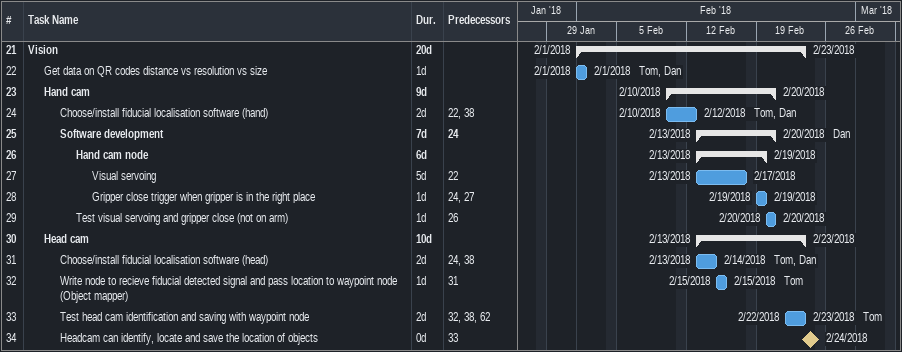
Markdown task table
| ID | Level | Task | Duration | Start | Finish | Predecessors | Resources |
|---|---|---|---|---|---|---|---|
| 21 | 1 | **Vision** | 20d | 2018-02-01 | 2018-02-23 |  |  |
| 22 | 2 | Get data on QR codes distance vs resolution vs size | 1d | 2018-02-01 | 2018-02-01 |  | Tom, Dan |
| 23 | 2 | **Hand cam** | 9d | 2018-02-10 | 2018-02-20 |  |  |
| 24 | 3 | Choose/install fiducial localisation software (hand) | 2d | 2018-02-10 | 2018-02-12 | 22, 38 | Tom, Dan |
| 25 | 3 | **Software development** | 7d | 2018-02-13 | 2018-02-20 | 24 | Dan |
| 26 | 4 | **Hand cam node** | 6d | 2018-02-13 | 2018-02-19 |  |  |
| 27 | 5 | Visual servoing | 5d | 2018-02-13 | 2018-02-17 | 22 |  |
| 28 | 5 | Gripper close trigger when gripper is in the right place | 1d | 2018-02-19 | 2018-02-19 | 24, 27 |  |
| 29 | 4 | Test visual servoing and gripper close (not on arm) | 1d | 2018-02-20 | 2018-02-20 | 26 |  |
| 30 | 2 | **Head cam** | 10d | 2018-02-13 | 2018-02-23 |  |  |
| 31 | 3 | Choose/install fiducial localisation software (head) | 2d | 2018-02-13 | 2018-02-14 | 24, 38 | Tom, Dan |
| 32 | 3 | Write node to recieve fiducial detected signal and pass location to waypoint node (Object mapper) | 1d | 2018-02-15 | 2018-02-15 | 31 | Tom |
| 33 | 3 | Test head cam identification and saving with waypoint node | 2d | 2018-02-22 | 2018-02-23 | 32, 38, 62 | Tom |
| 34 | 3 | Headcam can identify, locate and save the location of objects | 0d | 2018-02-24 | 2018-02-24 | 33 |  |
